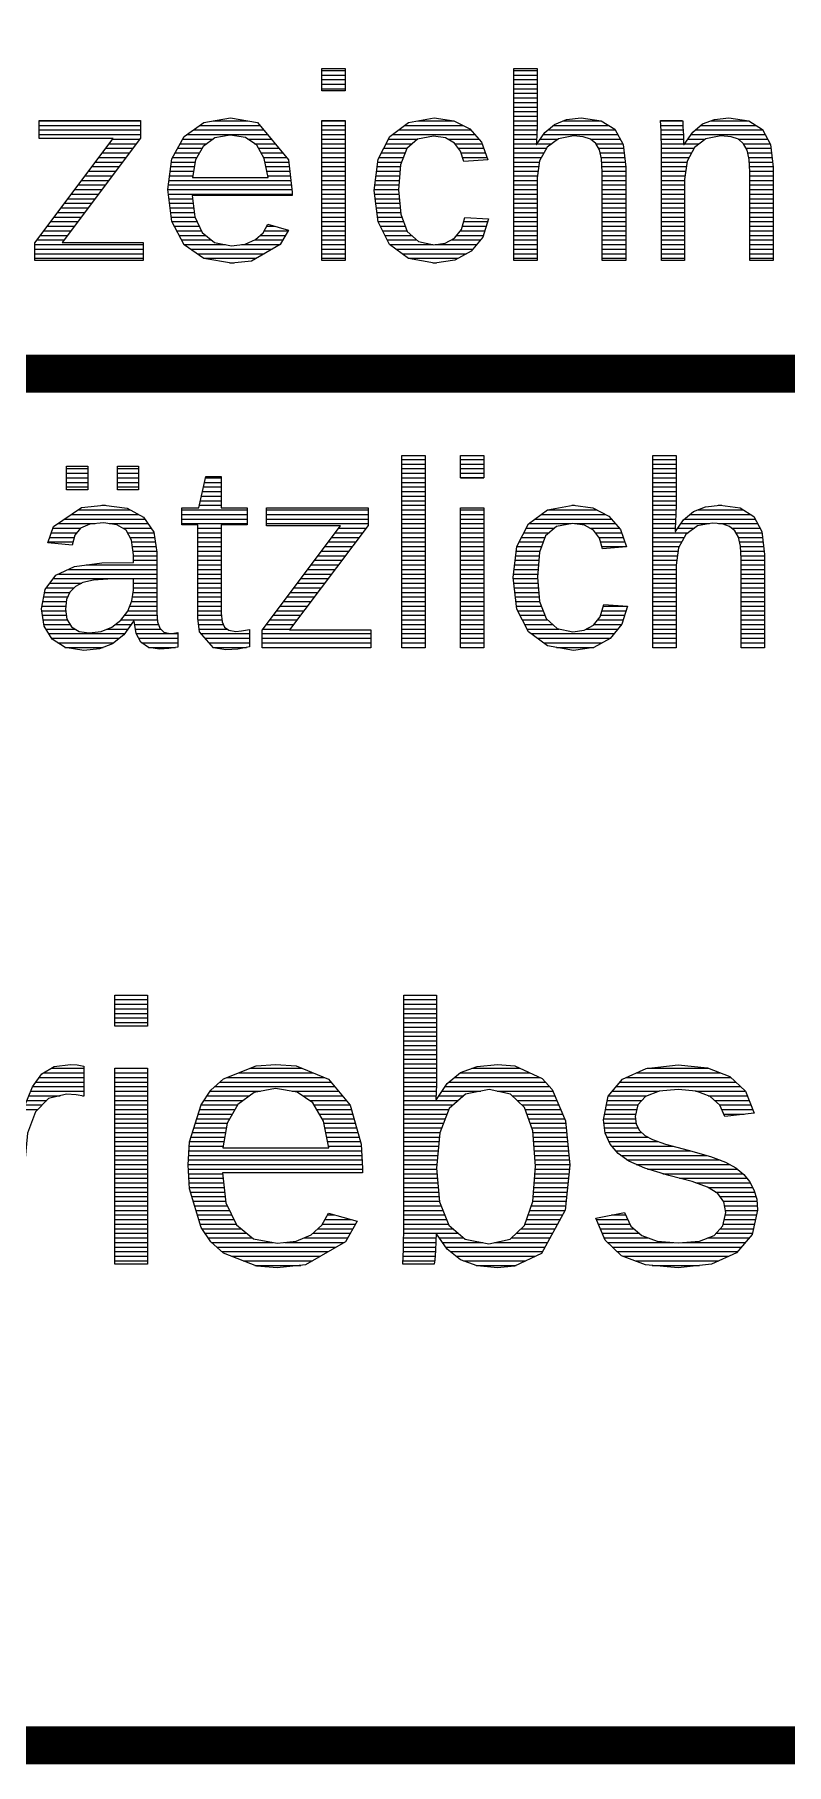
# Model space of a CAD drawing. Header units: millimetres. Extents: x 20 to 410, y 10 to 287.
# Drawn here: x 314.37 to 324.22, y 9.75 to 32.4 of the extents above; entities that cross this region are included whole.
import ezdxf

# ---------------------------------------------------------------- set-up
doc = ezdxf.new("R2010")
doc.units = ezdxf.units.MM
doc.layers.add('KANTEN', color=7, linetype='Continuous', lineweight=50)
doc.layers.add('TEXT', color=7, linetype='Continuous', lineweight=13)

msp = doc.modelspace()

# ---------------------------------------------------------------- linework, layer by layer
at = {"layer": 'KANTEN', "lineweight": 50, "const_width": 0.5}
msp.add_lwpolyline([(20, 10), (410, 10), (410, 287), (20, 287)], close=True, dxfattribs=at)
msp.add_lwpolyline([(299, 27.96), (410, 27.96)], dxfattribs=at)
at = {"layer": 'TEXT', "lineweight": 13}
for p, q in [((318.135, 31.93), (318.44, 31.93)), ((318.135, 31.87), (318.44, 31.87)), ((318.135, 31.81), (318.44, 31.81)), ((318.135, 31.75), (318.44, 31.75)), ((320.651, 31.93), (320.956, 31.93)), ((320.651, 31.87), (320.956, 31.87)), ((320.651, 31.81), (320.956, 31.81)), ((320.651, 31.75), (320.956, 31.75)), ((318.135, 31.69), (318.44, 31.69)), ((320.651, 31.69), (320.956, 31.69)), ((320.651, 31.63), (320.956, 31.63)), ((320.651, 31.57), (320.956, 31.57)), ((320.651, 31.51), (320.956, 31.51)), ((314.434, 31.27), (315.763, 31.27)), ((316.715, 31.27), (317.166, 31.27)), ((318.135, 31.27), (318.44, 31.27)), ((319.393, 31.27), (319.87, 31.27)), ((320.651, 31.45), (320.956, 31.45)), ((320.651, 31.39), (320.956, 31.39)), ((320.651, 31.33), (320.956, 31.33)), ((320.651, 31.27), (320.955, 31.27)), ((321.296, 31.27), (321.796, 31.27)), ((322.572, 31.27), (322.86, 31.27)), ((323.227, 31.27), (323.728, 31.27)), ((314.434, 31.21), (315.763, 31.21)), ((314.434, 31.15), (315.763, 31.15)), ((314.434, 31.09), (315.763, 31.09)), ((315.395, 31.03), (315.754, 31.03)), ((316.312, 31.03), (316.714, 31.03)), ((316.365, 31.09), (317.424, 31.09)), ((316.45, 31.15), (317.375, 31.15)), ((316.536, 31.21), (317.325, 31.21)), ((317.167, 31.03), (317.474, 31.03)), ((318.135, 31.21), (318.44, 31.21)), ((318.135, 31.15), (318.44, 31.15)), ((318.135, 31.09), (318.44, 31.09)), ((318.135, 31.03), (318.44, 31.03)), ((319.007, 31.03), (319.393, 31.03)), ((319.058, 31.09), (320.139, 31.09)), ((319.14, 31.15), (320.087, 31.15)), ((319.221, 31.21), (319.985, 31.21)), ((319.787, 31.03), (320.191, 31.03)), ((320.651, 31.21), (320.954, 31.21)), ((320.651, 31.15), (320.952, 31.15)), ((320.651, 31.09), (320.95, 31.09)), ((320.651, 31.03), (320.947, 31.03)), ((320.995, 31.03), (321.229, 31.03)), ((321.037, 31.09), (322.012, 31.09)), ((321.095, 31.15), (321.98, 31.15)), ((321.166, 31.21), (321.894, 31.21)), ((321.653, 31.03), (322.044, 31.03)), ((322.575, 31.21), (322.864, 31.21)), ((322.579, 31.15), (322.867, 31.15)), ((322.58, 31.09), (322.869, 31.09)), ((322.58, 31.03), (322.871, 31.03)), ((322.927, 31.03), (323.157, 31.03)), ((322.968, 31.09), (323.943, 31.09)), ((323.024, 31.15), (323.911, 31.15)), ((323.097, 31.21), (323.825, 31.21)), ((323.587, 31.03), (323.975, 31.03)), ((315.26, 30.85), (315.618, 30.85)), ((315.305, 30.91), (315.663, 30.91)), ((315.35, 30.97), (315.709, 30.97)), ((316.215, 30.85), (316.535, 30.85)), ((316.247, 30.91), (316.569, 30.91)), ((316.28, 30.97), (316.631, 30.97)), ((317.256, 30.97), (317.524, 30.97)), ((317.308, 30.91), (317.574, 30.91)), ((317.343, 30.85), (317.624, 30.85)), ((318.135, 30.97), (318.44, 30.97)), ((318.135, 30.91), (318.44, 30.91)), ((318.135, 30.85), (318.44, 30.85)), ((318.915, 30.85), (319.226, 30.85)), ((318.945, 30.91), (319.25, 30.91)), ((318.976, 30.97), (319.321, 30.97)), ((319.881, 30.97), (320.233, 30.97)), ((319.926, 30.91), (320.255, 30.91)), ((319.96, 30.85), (320.277, 30.85)), ((320.651, 30.97), (320.943, 30.97)), ((320.651, 30.91), (321.078, 30.91)), ((320.651, 30.85), (321.044, 30.85)), ((320.954, 30.97), (321.148, 30.97)), ((321.727, 30.97), (322.076, 30.97)), ((321.762, 30.91), (322.086, 30.91)), ((321.782, 30.85), (322.094, 30.85)), ((322.581, 30.97), (322.873, 30.97)), ((322.581, 30.91), (323.007, 30.91)), ((322.582, 30.85), (322.975, 30.85)), ((322.885, 30.97), (323.077, 30.97)), ((323.658, 30.97), (324.006, 30.97)), ((323.69, 30.91), (324.017, 30.91)), ((323.711, 30.85), (324.025, 30.85)), ((315.08, 30.61), (315.438, 30.61)), ((315.125, 30.67), (315.483, 30.67)), ((315.17, 30.73), (315.528, 30.73)), ((315.215, 30.79), (315.573, 30.79)), ((316.151, 30.61), (316.457, 30.61)), ((316.159, 30.67), (316.468, 30.67)), ((316.167, 30.73), (316.478, 30.73)), ((316.182, 30.79), (316.501, 30.79)), ((317.377, 30.79), (317.673, 30.79)), ((317.393, 30.73), (317.701, 30.73)), ((317.405, 30.67), (317.708, 30.67)), ((317.417, 30.61), (317.716, 30.61)), ((318.135, 30.79), (318.44, 30.79)), ((318.135, 30.73), (318.44, 30.73)), ((318.135, 30.67), (318.44, 30.67)), ((318.135, 30.61), (318.44, 30.61)), ((318.853, 30.61), (319.16, 30.61)), ((318.86, 30.67), (319.165, 30.67)), ((318.868, 30.73), (319.181, 30.73)), ((318.884, 30.79), (319.204, 30.79)), ((319.978, 30.79), (320.298, 30.79)), ((320.651, 30.79), (321.011, 30.79)), ((320.651, 30.73), (320.986, 30.73)), ((320.651, 30.67), (320.977, 30.67)), ((320.651, 30.61), (320.968, 30.61)), ((321.796, 30.79), (322.101, 30.79)), ((321.802, 30.73), (322.108, 30.73)), ((321.805, 30.67), (322.115, 30.67)), ((321.808, 30.61), (322.116, 30.61)), ((322.582, 30.79), (322.944, 30.79)), ((322.582, 30.73), (322.917, 30.73)), ((322.582, 30.67), (322.909, 30.67)), ((322.582, 30.61), (322.901, 30.61)), ((323.725, 30.79), (324.032, 30.79)), ((323.732, 30.73), (324.039, 30.73)), ((323.736, 30.67), (324.046, 30.67)), ((323.739, 30.61), (324.047, 30.61)), ((314.899, 30.37), (315.257, 30.37)), ((314.944, 30.43), (315.303, 30.43)), ((314.989, 30.49), (315.348, 30.49)), ((315.035, 30.55), (315.393, 30.55)), ((316.119, 30.37), (317.744, 30.37)), ((316.127, 30.43), (317.737, 30.43)), ((316.135, 30.49), (317.73, 30.49)), ((316.143, 30.55), (316.447, 30.55)), ((317.429, 30.55), (317.723, 30.55)), ((318.135, 30.55), (318.44, 30.55)), ((318.135, 30.49), (318.44, 30.49)), ((318.135, 30.43), (318.44, 30.43)), ((318.135, 30.37), (318.44, 30.37)), ((318.823, 30.37), (319.14, 30.37)), ((318.83, 30.43), (319.145, 30.43)), ((318.838, 30.49), (319.15, 30.49)), ((318.845, 30.55), (319.155, 30.55)), ((320.651, 30.55), (320.96, 30.55)), ((320.651, 30.49), (320.956, 30.49)), ((320.651, 30.43), (320.956, 30.43)), ((320.651, 30.37), (320.956, 30.37)), ((321.809, 30.55), (322.116, 30.55)), ((321.809, 30.49), (322.116, 30.49)), ((321.809, 30.43), (322.116, 30.43)), ((321.809, 30.37), (322.116, 30.37)), ((322.582, 30.55), (322.893, 30.55)), ((322.582, 30.49), (322.887, 30.49)), ((322.582, 30.43), (322.887, 30.43)), ((322.582, 30.37), (322.887, 30.37)), ((323.74, 30.55), (324.047, 30.55)), ((323.74, 30.49), (324.047, 30.49)), ((323.74, 30.43), (324.047, 30.43)), ((323.74, 30.37), (324.047, 30.37)), ((314.719, 30.13), (315.077, 30.13)), ((314.764, 30.19), (315.122, 30.19)), ((314.809, 30.25), (315.167, 30.25)), ((314.854, 30.31), (315.212, 30.31)), ((316.127, 30.31), (317.748, 30.31)), ((316.134, 30.25), (316.445, 30.25)), ((316.142, 30.19), (316.452, 30.19)), ((316.149, 30.13), (316.459, 30.13)), ((318.135, 30.31), (318.44, 30.31)), ((318.135, 30.25), (318.44, 30.25)), ((318.135, 30.19), (318.44, 30.19)), ((318.135, 30.13), (318.44, 30.13)), ((318.828, 30.31), (319.145, 30.31)), ((318.835, 30.25), (319.15, 30.25)), ((318.842, 30.19), (319.156, 30.19)), ((318.85, 30.13), (319.161, 30.13)), ((320.651, 30.31), (320.956, 30.31)), ((320.651, 30.25), (320.956, 30.25)), ((320.651, 30.19), (320.956, 30.19)), ((320.651, 30.13), (320.956, 30.13)), ((321.809, 30.31), (322.116, 30.31)), ((321.809, 30.25), (322.116, 30.25)), ((321.809, 30.19), (322.116, 30.19)), ((321.809, 30.13), (322.116, 30.13)), ((322.582, 30.31), (322.887, 30.31)), ((322.582, 30.25), (322.887, 30.25)), ((322.582, 30.19), (322.887, 30.19)), ((322.582, 30.13), (322.887, 30.13)), ((323.74, 30.31), (324.047, 30.31)), ((323.74, 30.25), (324.047, 30.25)), ((323.74, 30.19), (324.047, 30.19)), ((323.74, 30.13), (324.047, 30.13)), ((314.584, 29.95), (314.942, 29.95)), ((314.629, 30.01), (314.987, 30.01)), ((314.674, 30.07), (315.032, 30.07)), ((316.157, 30.07), (316.466, 30.07)), ((316.165, 30.01), (316.474, 30.01)), ((316.172, 29.95), (316.502, 29.95)), ((318.135, 30.07), (318.44, 30.07)), ((318.135, 30.01), (318.44, 30.01)), ((318.135, 29.95), (318.44, 29.95)), ((318.857, 30.07), (319.167, 30.07)), ((318.864, 30.01), (319.183, 30.01)), ((318.872, 29.95), (319.206, 29.95)), ((319.994, 29.95), (320.307, 29.95)), ((320.651, 30.07), (320.956, 30.07)), ((320.651, 30.01), (320.956, 30.01)), ((320.651, 29.95), (320.956, 29.95)), ((321.809, 30.07), (322.116, 30.07)), ((321.809, 30.01), (322.116, 30.01)), ((321.809, 29.95), (322.116, 29.95)), ((322.582, 30.07), (322.887, 30.07)), ((322.582, 30.01), (322.887, 30.01)), ((322.582, 29.95), (322.887, 29.95)), ((323.74, 30.07), (324.047, 30.07)), ((323.74, 30.01), (324.047, 30.01)), ((323.74, 29.95), (324.047, 29.95)), ((314.404, 29.71), (314.761, 29.71)), ((314.449, 29.77), (314.806, 29.77)), ((314.494, 29.83), (314.851, 29.83)), ((314.539, 29.89), (314.897, 29.89)), ((316.204, 29.89), (316.531, 29.89)), ((316.236, 29.83), (316.559, 29.83)), ((316.268, 29.77), (316.616, 29.77)), ((316.299, 29.71), (316.691, 29.71)), ((317.258, 29.71), (317.624, 29.71)), ((317.33, 29.77), (317.659, 29.77)), ((317.383, 29.83), (317.693, 29.83)), ((317.417, 29.89), (317.526, 29.89)), ((318.135, 29.89), (318.44, 29.89)), ((318.135, 29.83), (318.44, 29.83)), ((318.135, 29.77), (318.44, 29.77)), ((318.135, 29.71), (318.44, 29.71)), ((318.902, 29.89), (319.229, 29.89)), ((318.932, 29.83), (319.252, 29.83)), ((318.963, 29.77), (319.314, 29.77)), ((318.993, 29.71), (319.379, 29.71)), ((319.828, 29.71), (320.213, 29.71)), ((319.903, 29.77), (320.251, 29.77)), ((319.95, 29.83), (320.27, 29.83)), ((319.976, 29.89), (320.288, 29.89)), ((320.651, 29.89), (320.956, 29.89)), ((320.651, 29.83), (320.956, 29.83)), ((320.651, 29.77), (320.956, 29.77)), ((320.651, 29.71), (320.956, 29.71)), ((321.809, 29.89), (322.116, 29.89)), ((321.809, 29.83), (322.116, 29.83)), ((321.809, 29.77), (322.116, 29.77)), ((321.809, 29.71), (322.116, 29.71)), ((322.582, 29.89), (322.887, 29.89)), ((322.582, 29.83), (322.887, 29.83)), ((322.582, 29.77), (322.887, 29.77)), ((322.582, 29.71), (322.887, 29.71)), ((323.74, 29.89), (324.047, 29.89)), ((323.74, 29.83), (324.047, 29.83)), ((323.74, 29.77), (324.047, 29.77)), ((323.74, 29.71), (324.047, 29.71)), ((314.376, 29.65), (315.798, 29.65)), ((314.376, 29.59), (315.798, 29.59)), ((314.376, 29.53), (315.798, 29.53)), ((314.376, 29.47), (315.798, 29.47)), ((316.331, 29.65), (316.875, 29.65)), ((316.416, 29.59), (317.486, 29.59)), ((316.502, 29.53), (317.383, 29.53)), ((316.589, 29.47), (317.28, 29.47)), ((317.084, 29.65), (317.589, 29.65)), ((318.135, 29.65), (318.44, 29.65)), ((318.135, 29.59), (318.44, 29.59)), ((318.135, 29.53), (318.44, 29.53)), ((318.135, 29.47), (318.44, 29.47)), ((319.023, 29.65), (319.59, 29.65)), ((319.105, 29.59), (320.114, 29.59)), ((319.186, 29.53), (320.031, 29.53)), ((319.268, 29.47), (319.922, 29.47)), ((319.622, 29.65), (320.164, 29.65)), ((320.651, 29.65), (320.956, 29.65)), ((320.651, 29.59), (320.956, 29.59)), ((320.651, 29.53), (320.956, 29.53)), ((320.651, 29.47), (320.956, 29.47)), ((321.809, 29.65), (322.116, 29.65)), ((321.809, 29.59), (322.116, 29.59)), ((321.809, 29.53), (322.116, 29.53)), ((321.809, 29.47), (322.116, 29.47)), ((322.582, 29.65), (322.887, 29.65)), ((322.582, 29.59), (322.887, 29.59)), ((322.582, 29.53), (322.887, 29.53)), ((322.582, 29.47), (322.887, 29.47)), ((323.74, 29.65), (324.047, 29.65)), ((323.74, 29.59), (324.047, 29.59)), ((323.74, 29.53), (324.047, 29.53)), ((323.74, 29.47), (324.047, 29.47)), ((316.929, 29.41), (316.987, 29.41)), ((319.591, 29.41), (319.636, 29.41)), ((319.183, 26.836), (319.489, 26.836)), ((319.183, 26.776), (319.489, 26.776)), ((319.953, 26.836), (320.258, 26.836)), ((319.953, 26.776), (320.258, 26.776)), ((322.469, 26.836), (322.774, 26.836)), ((322.469, 26.776), (322.774, 26.776)), ((314.792, 26.716), (315.072, 26.716)), ((314.792, 26.656), (315.072, 26.656)), ((314.792, 26.596), (315.072, 26.596)), ((314.792, 26.536), (315.072, 26.536)), ((315.46, 26.716), (315.736, 26.716)), ((315.46, 26.656), (315.736, 26.656)), ((315.46, 26.596), (315.736, 26.596)), ((315.46, 26.536), (315.736, 26.536)), ((316.597, 26.536), (316.818, 26.536)), ((316.611, 26.596), (316.818, 26.596)), ((319.183, 26.716), (319.489, 26.716)), ((319.183, 26.656), (319.489, 26.656)), ((319.183, 26.596), (319.489, 26.596)), ((319.183, 26.536), (319.489, 26.536)), ((319.953, 26.716), (320.258, 26.716)), ((319.953, 26.656), (320.258, 26.656)), ((319.953, 26.596), (320.258, 26.596)), ((322.469, 26.716), (322.774, 26.716)), ((322.469, 26.656), (322.774, 26.656)), ((322.469, 26.596), (322.774, 26.596)), ((322.469, 26.536), (322.774, 26.536)), ((314.792, 26.476), (315.072, 26.476)), ((315.46, 26.476), (315.736, 26.476)), ((316.545, 26.296), (316.818, 26.296)), ((316.558, 26.356), (316.818, 26.356)), ((316.571, 26.416), (316.818, 26.416)), ((316.584, 26.476), (316.818, 26.476)), ((319.183, 26.476), (319.489, 26.476)), ((319.183, 26.416), (319.489, 26.416)), ((319.183, 26.356), (319.489, 26.356)), ((319.183, 26.296), (319.489, 26.296)), ((322.469, 26.476), (322.774, 26.476)), ((322.469, 26.416), (322.774, 26.416)), ((322.469, 26.356), (322.774, 26.356)), ((322.469, 26.296), (322.774, 26.296)), ((314.764, 26.056), (315.819, 26.056)), ((314.853, 26.116), (315.737, 26.116)), ((314.942, 26.176), (315.627, 26.176)), ((315.256, 26.236), (315.304, 26.236)), ((316.301, 26.176), (317.157, 26.176)), ((316.301, 26.116), (317.157, 26.116)), ((316.301, 26.056), (317.157, 26.056)), ((316.532, 26.236), (316.818, 26.236)), ((317.412, 26.176), (318.741, 26.176)), ((317.412, 26.116), (318.741, 26.116)), ((317.412, 26.056), (318.741, 26.056)), ((319.183, 26.236), (319.489, 26.236)), ((319.183, 26.176), (319.489, 26.176)), ((319.183, 26.116), (319.489, 26.116)), ((319.183, 26.056), (319.489, 26.056)), ((319.953, 26.176), (320.258, 26.176)), ((319.953, 26.116), (320.258, 26.116)), ((319.953, 26.056), (320.258, 26.056)), ((320.926, 26.056), (321.926, 26.056)), ((321.007, 26.116), (321.849, 26.116)), ((321.088, 26.176), (321.735, 26.176)), ((321.411, 26.236), (321.446, 26.236)), ((322.469, 26.236), (322.774, 26.236)), ((322.469, 26.176), (322.773, 26.176)), ((322.469, 26.116), (322.772, 26.116)), ((322.469, 26.056), (322.77, 26.056)), ((322.885, 26.056), (323.811, 26.056)), ((322.956, 26.116), (323.751, 26.116)), ((323.055, 26.176), (323.653, 26.176)), ((323.326, 26.236), (323.372, 26.236)), ((314.593, 25.876), (314.927, 25.876)), ((314.613, 25.936), (314.977, 25.936)), ((314.675, 25.996), (315.168, 25.996)), ((315.353, 25.996), (315.859, 25.996)), ((315.53, 25.936), (315.9, 25.936)), ((315.593, 25.876), (315.935, 25.876)), ((316.301, 25.996), (317.157, 25.996)), ((316.513, 25.936), (316.818, 25.936)), ((316.513, 25.876), (316.818, 25.876)), ((317.412, 25.996), (318.741, 25.996)), ((318.31, 25.876), (318.668, 25.876)), ((318.355, 25.936), (318.714, 25.936)), ((319.183, 25.996), (319.489, 25.996)), ((319.183, 25.936), (319.489, 25.936)), ((319.183, 25.876), (319.489, 25.876)), ((319.953, 25.996), (320.258, 25.996)), ((319.953, 25.936), (320.258, 25.936)), ((319.953, 25.876), (320.258, 25.876)), ((320.782, 25.876), (321.111, 25.876)), ((320.813, 25.936), (321.181, 25.936)), ((320.844, 25.996), (321.399, 25.996)), ((321.443, 25.996), (321.978, 25.996)), ((321.646, 25.936), (322.03, 25.936)), ((321.717, 25.876), (322.06, 25.876)), ((322.469, 25.996), (322.767, 25.996)), ((322.469, 25.936), (322.764, 25.936)), ((322.469, 25.876), (322.934, 25.876)), ((322.797, 25.936), (323.015, 25.936)), ((322.839, 25.996), (323.213, 25.996)), ((323.329, 25.996), (323.843, 25.996)), ((323.503, 25.936), (323.875, 25.936)), ((323.559, 25.876), (323.901, 25.876)), ((314.551, 25.756), (314.877, 25.756)), ((314.572, 25.816), (314.894, 25.816)), ((315.626, 25.816), (315.945, 25.816)), ((315.649, 25.756), (315.955, 25.756)), ((315.656, 25.696), (315.965, 25.696)), ((315.663, 25.636), (315.975, 25.636)), ((316.513, 25.816), (316.818, 25.816)), ((316.513, 25.756), (316.818, 25.756)), ((316.513, 25.696), (316.818, 25.696)), ((316.513, 25.636), (316.818, 25.636)), ((318.13, 25.636), (318.488, 25.636)), ((318.175, 25.696), (318.533, 25.696)), ((318.22, 25.756), (318.578, 25.756)), ((318.265, 25.816), (318.623, 25.816)), ((319.183, 25.816), (319.489, 25.816)), ((319.183, 25.756), (319.489, 25.756)), ((319.183, 25.696), (319.489, 25.696)), ((319.183, 25.636), (319.489, 25.636)), ((319.953, 25.816), (320.258, 25.816)), ((319.953, 25.756), (320.258, 25.756)), ((319.953, 25.696), (320.258, 25.696)), ((319.953, 25.636), (320.258, 25.636)), ((320.683, 25.636), (320.991, 25.636)), ((320.691, 25.696), (321.013, 25.696)), ((320.721, 25.756), (321.036, 25.756)), ((320.752, 25.816), (321.058, 25.816)), ((321.762, 25.816), (322.082, 25.816)), ((321.786, 25.756), (322.103, 25.756)), ((321.804, 25.696), (322.125, 25.696)), ((322.469, 25.816), (322.883, 25.816)), ((322.469, 25.756), (322.85, 25.756)), ((322.469, 25.696), (322.816, 25.696)), ((322.469, 25.636), (322.8, 25.636)), ((323.592, 25.816), (323.908, 25.816)), ((323.606, 25.756), (323.915, 25.756)), ((323.618, 25.696), (323.922, 25.696)), ((323.622, 25.636), (323.929, 25.636)), ((314.812, 25.396), (315.977, 25.396)), ((315.049, 25.456), (315.977, 25.456)), ((315.669, 25.576), (315.977, 25.576)), ((315.669, 25.516), (315.977, 25.516)), ((316.513, 25.576), (316.818, 25.576)), ((316.513, 25.516), (316.818, 25.516)), ((316.513, 25.456), (316.818, 25.456)), ((316.513, 25.396), (316.818, 25.396)), ((317.949, 25.396), (318.308, 25.396)), ((317.994, 25.456), (318.353, 25.456)), ((318.039, 25.516), (318.398, 25.516)), ((318.084, 25.576), (318.443, 25.576)), ((319.183, 25.576), (319.489, 25.576)), ((319.183, 25.516), (319.489, 25.516)), ((319.183, 25.456), (319.489, 25.456)), ((319.183, 25.396), (319.489, 25.396)), ((319.953, 25.576), (320.258, 25.576)), ((319.953, 25.516), (320.258, 25.516)), ((319.953, 25.456), (320.258, 25.456)), ((319.953, 25.396), (320.258, 25.396)), ((320.653, 25.396), (320.967, 25.396)), ((320.661, 25.456), (320.972, 25.456)), ((320.668, 25.516), (320.977, 25.516)), ((320.676, 25.576), (320.982, 25.576)), ((322.469, 25.576), (322.792, 25.576)), ((322.469, 25.516), (322.783, 25.516)), ((322.469, 25.456), (322.775, 25.456)), ((322.469, 25.396), (322.774, 25.396)), ((323.625, 25.576), (323.934, 25.576)), ((323.627, 25.516), (323.934, 25.516)), ((323.627, 25.456), (323.934, 25.456)), ((323.627, 25.396), (323.934, 25.396)), ((314.529, 25.156), (314.894, 25.156)), ((314.574, 25.216), (314.992, 25.216)), ((314.619, 25.276), (315.977, 25.276)), ((314.686, 25.336), (315.977, 25.336)), ((315.669, 25.216), (315.977, 25.216)), ((315.669, 25.156), (315.977, 25.156)), ((316.513, 25.336), (316.818, 25.336)), ((316.513, 25.276), (316.818, 25.276)), ((316.513, 25.216), (316.818, 25.216)), ((316.513, 25.156), (316.818, 25.156)), ((317.769, 25.156), (318.127, 25.156)), ((317.814, 25.216), (318.172, 25.216)), ((317.859, 25.276), (318.217, 25.276)), ((317.904, 25.336), (318.262, 25.336)), ((319.183, 25.336), (319.489, 25.336)), ((319.183, 25.276), (319.489, 25.276)), ((319.183, 25.216), (319.489, 25.216)), ((319.183, 25.156), (319.489, 25.156)), ((319.953, 25.336), (320.258, 25.336)), ((319.953, 25.276), (320.258, 25.276)), ((319.953, 25.216), (320.258, 25.216)), ((319.953, 25.156), (320.258, 25.156)), ((320.641, 25.276), (320.96, 25.276)), ((320.646, 25.336), (320.962, 25.336)), ((320.649, 25.216), (320.966, 25.216)), ((320.656, 25.156), (320.971, 25.156)), ((322.469, 25.336), (322.774, 25.336)), ((322.469, 25.276), (322.774, 25.276)), ((322.469, 25.216), (322.774, 25.216)), ((322.469, 25.156), (322.774, 25.156)), ((323.627, 25.336), (323.934, 25.336)), ((323.627, 25.276), (323.934, 25.276)), ((323.627, 25.216), (323.934, 25.216)), ((323.627, 25.156), (323.934, 25.156)), ((314.471, 24.916), (314.783, 24.916)), ((314.483, 24.976), (314.791, 24.976)), ((314.494, 25.036), (314.809, 25.036)), ((314.505, 25.096), (314.836, 25.096)), ((315.621, 24.916), (315.977, 24.916)), ((315.646, 24.976), (315.977, 24.976)), ((315.657, 25.036), (315.977, 25.036)), ((315.665, 25.096), (315.977, 25.096)), ((316.513, 25.096), (316.818, 25.096)), ((316.513, 25.036), (316.818, 25.036)), ((316.513, 24.976), (316.818, 24.976)), ((316.513, 24.916), (316.818, 24.916)), ((317.589, 24.916), (317.947, 24.916)), ((317.634, 24.976), (317.992, 24.976)), ((317.679, 25.036), (318.037, 25.036)), ((317.724, 25.096), (318.082, 25.096)), ((319.183, 25.096), (319.489, 25.096)), ((319.183, 25.036), (319.489, 25.036)), ((319.183, 24.976), (319.489, 24.976)), ((319.183, 24.916), (319.489, 24.916)), ((319.953, 25.096), (320.258, 25.096)), ((319.953, 25.036), (320.258, 25.036)), ((319.953, 24.976), (320.258, 24.976)), ((319.953, 24.916), (320.258, 24.916)), ((320.664, 25.096), (320.976, 25.096)), ((320.671, 25.036), (320.982, 25.036)), ((320.678, 24.976), (320.988, 24.976)), ((320.686, 24.916), (321.011, 24.916)), ((321.822, 24.916), (322.137, 24.916)), ((322.469, 25.096), (322.774, 25.096)), ((322.469, 25.036), (322.774, 25.036)), ((322.469, 24.976), (322.774, 24.976)), ((322.469, 24.916), (322.774, 24.916)), ((323.627, 25.096), (323.934, 25.096)), ((323.627, 25.036), (323.934, 25.036)), ((323.627, 24.976), (323.934, 24.976)), ((323.627, 24.916), (323.934, 24.916)), ((314.469, 24.856), (314.782, 24.856)), ((314.478, 24.796), (314.791, 24.796)), ((314.488, 24.736), (314.804, 24.736)), ((315.507, 24.736), (315.984, 24.736)), ((315.552, 24.796), (315.98, 24.796)), ((315.596, 24.856), (315.977, 24.856)), ((316.513, 24.856), (316.818, 24.856)), ((316.513, 24.796), (316.821, 24.796)), ((316.516, 24.736), (316.827, 24.736)), ((317.454, 24.736), (317.811, 24.736)), ((317.499, 24.796), (317.856, 24.796)), ((317.544, 24.856), (317.902, 24.856)), ((319.183, 24.856), (319.489, 24.856)), ((319.183, 24.796), (319.489, 24.796)), ((319.183, 24.736), (319.489, 24.736)), ((319.953, 24.856), (320.258, 24.856)), ((319.953, 24.796), (320.258, 24.796)), ((319.953, 24.736), (320.258, 24.736)), ((320.702, 24.856), (321.034, 24.856)), ((320.732, 24.796), (321.057, 24.796)), ((320.763, 24.736), (321.092, 24.736)), ((321.75, 24.736), (322.081, 24.736)), ((321.788, 24.796), (322.099, 24.796)), ((321.805, 24.856), (322.118, 24.856)), ((322.469, 24.856), (322.774, 24.856)), ((322.469, 24.796), (322.774, 24.796)), ((322.469, 24.736), (322.774, 24.736)), ((323.627, 24.856), (323.934, 24.856)), ((323.627, 24.796), (323.934, 24.796)), ((323.627, 24.736), (323.934, 24.736)), ((314.497, 24.676), (314.841, 24.676)), ((314.524, 24.616), (314.908, 24.616)), ((314.56, 24.556), (315.553, 24.556)), ((314.596, 24.496), (315.486, 24.496)), ((315.325, 24.616), (315.595, 24.616)), ((315.432, 24.676), (315.637, 24.676)), ((315.686, 24.676), (315.998, 24.676)), ((315.696, 24.616), (316.024, 24.616)), ((315.706, 24.556), (316.249, 24.556)), ((315.738, 24.496), (316.249, 24.496)), ((316.524, 24.676), (316.845, 24.676)), ((316.531, 24.616), (316.895, 24.616)), ((316.555, 24.556), (317.188, 24.556)), ((316.608, 24.496), (317.188, 24.496)), ((317.354, 24.556), (318.776, 24.556)), ((317.354, 24.496), (318.776, 24.496)), ((317.364, 24.616), (317.721, 24.616)), ((317.409, 24.676), (317.766, 24.676)), ((319.183, 24.676), (319.489, 24.676)), ((319.183, 24.616), (319.489, 24.616)), ((319.183, 24.556), (319.489, 24.556)), ((319.183, 24.496), (319.489, 24.496)), ((319.953, 24.676), (320.258, 24.676)), ((319.953, 24.616), (320.258, 24.616)), ((319.953, 24.556), (320.258, 24.556)), ((319.953, 24.496), (320.258, 24.496)), ((320.793, 24.676), (321.158, 24.676)), ((320.824, 24.616), (321.242, 24.616)), ((320.874, 24.556), (321.962, 24.556)), ((320.956, 24.496), (321.913, 24.496)), ((321.603, 24.616), (322.012, 24.616)), ((321.702, 24.676), (322.061, 24.676)), ((322.469, 24.676), (322.774, 24.676)), ((322.469, 24.616), (322.774, 24.616)), ((322.469, 24.556), (322.774, 24.556)), ((322.469, 24.496), (322.774, 24.496)), ((323.627, 24.676), (323.934, 24.676)), ((323.627, 24.616), (323.934, 24.616)), ((323.627, 24.556), (323.934, 24.556)), ((323.627, 24.496), (323.934, 24.496)), ((314.677, 24.436), (315.412, 24.436)), ((314.772, 24.376), (315.272, 24.376)), ((315.776, 24.436), (316.249, 24.436)), ((315.866, 24.376), (316.222, 24.376)), ((316.66, 24.436), (317.188, 24.436)), ((316.713, 24.376), (317.148, 24.376)), ((317.354, 24.436), (318.776, 24.436)), ((317.354, 24.376), (318.776, 24.376)), ((319.183, 24.436), (319.489, 24.436)), ((319.183, 24.376), (319.489, 24.376)), ((319.953, 24.436), (320.258, 24.436)), ((319.953, 24.376), (320.258, 24.376)), ((321.037, 24.436), (321.806, 24.436)), ((321.207, 24.376), (321.697, 24.376)), ((322.469, 24.436), (322.774, 24.436)), ((322.469, 24.376), (322.774, 24.376)), ((323.627, 24.436), (323.934, 24.436)), ((323.627, 24.376), (323.934, 24.376)), ((315.425, 19.764), (315.853, 19.764)), ((319.211, 19.764), (319.638, 19.764)), ((315.425, 19.704), (315.853, 19.704)), ((315.425, 19.644), (315.853, 19.644)), ((315.425, 19.584), (315.853, 19.584)), ((315.425, 19.524), (315.853, 19.524)), ((319.211, 19.704), (319.638, 19.704)), ((319.211, 19.644), (319.638, 19.644)), ((319.211, 19.584), (319.638, 19.584)), ((319.211, 19.524), (319.638, 19.524)), ((315.425, 19.464), (315.853, 19.464)), ((319.211, 19.464), (319.638, 19.464)), ((319.211, 19.404), (319.638, 19.404)), ((319.211, 19.344), (319.638, 19.344)), ((319.211, 19.284), (319.638, 19.284)), ((319.211, 19.224), (319.638, 19.224)), ((319.211, 19.164), (319.638, 19.164)), ((319.211, 19.104), (319.638, 19.104)), ((319.211, 19.044), (319.638, 19.044)), ((314.487, 18.804), (315.02, 18.804)), ((314.593, 18.864), (315.02, 18.864)), ((315.425, 18.864), (315.853, 18.864)), ((315.425, 18.804), (315.853, 18.804)), ((317.046, 18.804), (318.027, 18.804)), ((317.197, 18.864), (317.878, 18.864)), ((319.211, 18.984), (319.638, 18.984)), ((319.211, 18.924), (319.638, 18.924)), ((319.211, 18.864), (319.638, 18.864)), ((319.211, 18.804), (319.638, 18.804)), ((319.946, 18.804), (320.866, 18.804)), ((320.102, 18.864), (320.735, 18.864)), ((322.251, 18.804), (323.362, 18.804)), ((322.394, 18.864), (323.205, 18.864)), ((314.348, 18.624), (315.02, 18.624)), ((314.391, 18.684), (315.02, 18.684)), ((314.434, 18.744), (315.02, 18.744)), ((315.425, 18.744), (315.853, 18.744)), ((315.425, 18.684), (315.853, 18.684)), ((315.425, 18.624), (315.853, 18.624)), ((316.737, 18.624), (318.309, 18.624)), ((316.803, 18.684), (318.259, 18.684)), ((316.896, 18.744), (318.176, 18.744)), ((319.211, 18.744), (319.637, 18.744)), ((319.211, 18.684), (319.636, 18.684)), ((319.211, 18.624), (319.635, 18.624)), ((319.748, 18.624), (321.121, 18.624)), ((319.796, 18.684), (321.067, 18.684)), ((319.871, 18.744), (320.996, 18.744)), ((321.99, 18.624), (323.622, 18.624)), ((322.04, 18.684), (323.558, 18.684)), ((322.117, 18.744), (323.495, 18.744)), ((314.252, 18.384), (314.474, 18.384)), ((314.276, 18.444), (314.534, 18.444)), ((314.299, 18.504), (314.708, 18.504)), ((314.323, 18.564), (315.02, 18.564)), ((315.002, 18.504), (315.02, 18.504)), ((315.425, 18.564), (315.853, 18.564)), ((315.425, 18.504), (315.853, 18.504)), ((315.425, 18.444), (315.853, 18.444)), ((315.425, 18.384), (315.853, 18.384)), ((316.553, 18.384), (317.031, 18.384)), ((316.593, 18.444), (317.107, 18.444)), ((316.634, 18.504), (317.189, 18.504)), ((316.676, 18.564), (317.334, 18.564)), ((317.749, 18.564), (318.358, 18.564)), ((317.886, 18.504), (318.408, 18.504)), ((317.975, 18.444), (318.458, 18.444)), ((318.037, 18.384), (318.508, 18.384)), ((319.211, 18.564), (319.633, 18.564)), ((319.211, 18.504), (319.63, 18.504)), ((319.211, 18.444), (319.924, 18.444)), ((319.211, 18.384), (319.855, 18.384)), ((319.67, 18.504), (319.994, 18.504)), ((319.709, 18.564), (320.218, 18.564)), ((320.433, 18.564), (321.164, 18.564)), ((320.63, 18.504), (321.189, 18.504)), ((320.694, 18.444), (321.214, 18.444)), ((320.759, 18.384), (321.239, 18.384)), ((321.863, 18.384), (322.273, 18.384)), ((321.876, 18.444), (322.326, 18.444)), ((321.891, 18.504), (322.393, 18.504)), ((321.941, 18.564), (322.554, 18.564)), ((323.03, 18.564), (323.684, 18.564)), ((323.196, 18.504), (323.708, 18.504)), ((323.278, 18.444), (323.731, 18.444)), ((323.346, 18.384), (323.755, 18.384)), ((313.818, 18.324), (314.414, 18.324)), ((315.425, 18.324), (315.853, 18.324)), ((315.425, 18.264), (315.853, 18.264)), ((315.425, 18.204), (315.853, 18.204)), ((315.425, 18.144), (315.853, 18.144)), ((316.48, 18.144), (316.896, 18.144)), ((316.498, 18.204), (316.929, 18.204)), ((316.516, 18.264), (316.963, 18.264)), ((316.534, 18.324), (316.997, 18.324)), ((318.071, 18.324), (318.525, 18.324)), ((318.105, 18.264), (318.541, 18.264)), ((318.139, 18.204), (318.558, 18.204)), ((318.163, 18.144), (318.574, 18.144)), ((319.211, 18.324), (319.797, 18.324)), ((319.211, 18.264), (319.774, 18.264)), ((319.211, 18.204), (319.751, 18.204)), ((319.211, 18.144), (319.728, 18.144)), ((320.802, 18.324), (321.264, 18.324)), ((320.822, 18.264), (321.289, 18.264)), ((320.843, 18.204), (321.314, 18.204)), ((320.864, 18.144), (321.329, 18.144)), ((321.827, 18.204), (322.243, 18.204)), ((321.83, 18.144), (322.252, 18.144)), ((321.839, 18.264), (322.246, 18.264)), ((321.851, 18.324), (322.259, 18.324)), ((323.372, 18.324), (323.779, 18.324)), ((323.398, 18.264), (323.667, 18.264)), ((315.425, 18.084), (315.853, 18.084)), ((315.425, 18.024), (315.853, 18.024)), ((315.425, 17.964), (315.853, 17.964)), ((315.425, 17.904), (315.853, 17.904)), ((316.406, 17.904), (316.854, 17.904)), ((316.425, 17.964), (316.865, 17.964)), ((316.443, 18.024), (316.875, 18.024)), ((316.461, 18.084), (316.886, 18.084)), ((318.174, 18.084), (318.591, 18.084)), ((318.186, 18.024), (318.608, 18.024)), ((318.198, 17.964), (318.624, 17.964)), ((318.21, 17.904), (318.641, 17.904)), ((319.211, 18.084), (319.704, 18.084)), ((319.211, 18.024), (319.681, 18.024)), ((319.211, 17.964), (319.675, 17.964)), ((319.211, 17.904), (319.669, 17.904)), ((320.885, 18.084), (321.335, 18.084)), ((320.9, 18.024), (321.341, 18.024)), ((320.905, 17.964), (321.347, 17.964)), ((320.909, 17.904), (321.353, 17.904)), ((321.838, 18.084), (322.279, 18.084)), ((321.845, 18.024), (322.326, 18.024)), ((321.869, 17.964), (322.406, 17.964)), ((321.896, 17.904), (322.544, 17.904)), ((315.425, 17.844), (315.853, 17.844)), ((315.425, 17.784), (315.853, 17.784)), ((315.425, 17.724), (315.853, 17.724)), ((316.394, 17.724), (318.658, 17.724)), ((316.398, 17.784), (318.655, 17.784)), ((316.402, 17.844), (316.844, 17.844)), ((318.222, 17.844), (318.651, 17.844)), ((319.211, 17.844), (319.664, 17.844)), ((319.211, 17.784), (319.659, 17.784)), ((319.211, 17.724), (319.653, 17.724)), ((320.914, 17.844), (321.359, 17.844)), ((320.919, 17.784), (321.364, 17.784)), ((320.923, 17.724), (321.37, 17.724)), ((321.934, 17.844), (322.743, 17.844)), ((321.986, 17.784), (322.969, 17.784)), ((322.05, 17.724), (323.182, 17.724)), ((315.425, 17.664), (315.853, 17.664)), ((315.425, 17.604), (315.853, 17.604)), ((315.425, 17.544), (315.853, 17.544)), ((315.425, 17.484), (315.853, 17.484)), ((316.387, 17.604), (318.665, 17.604)), ((316.39, 17.544), (318.668, 17.544)), ((316.391, 17.664), (318.661, 17.664)), ((316.394, 17.484), (316.837, 17.484)), ((319.211, 17.664), (319.648, 17.664)), ((319.211, 17.604), (319.643, 17.604)), ((319.211, 17.544), (319.639, 17.544)), ((319.211, 17.484), (319.645, 17.484)), ((320.926, 17.484), (321.372, 17.484)), ((320.928, 17.664), (321.376, 17.664)), ((320.931, 17.544), (321.378, 17.544)), ((320.932, 17.604), (321.382, 17.604)), ((322.132, 17.664), (323.35, 17.664)), ((322.252, 17.604), (323.48, 17.604)), ((322.4, 17.544), (323.577, 17.544)), ((322.602, 17.484), (323.65, 17.484)), ((315.425, 17.424), (315.853, 17.424)), ((315.425, 17.364), (315.853, 17.364)), ((315.425, 17.304), (315.853, 17.304)), ((315.425, 17.244), (315.853, 17.244)), ((316.397, 17.424), (316.844, 17.424)), ((316.401, 17.364), (316.851, 17.364)), ((316.404, 17.304), (316.858, 17.304)), ((316.418, 17.244), (316.865, 17.244)), ((319.211, 17.424), (319.65, 17.424)), ((319.211, 17.364), (319.656, 17.364)), ((319.211, 17.304), (319.661, 17.304)), ((319.211, 17.244), (319.667, 17.244)), ((320.908, 17.244), (321.348, 17.244)), ((320.912, 17.304), (321.354, 17.304)), ((320.917, 17.364), (321.36, 17.364)), ((320.922, 17.424), (321.366, 17.424)), ((322.819, 17.424), (323.702, 17.424)), ((323.032, 17.364), (323.745, 17.364)), ((323.196, 17.304), (323.777, 17.304)), ((323.29, 17.244), (323.802, 17.244)), ((315.425, 17.184), (315.853, 17.184)), ((315.425, 17.124), (315.853, 17.124)), ((315.425, 17.064), (315.853, 17.064)), ((315.425, 17.004), (315.853, 17.004)), ((316.436, 17.184), (316.872, 17.184)), ((316.453, 17.124), (316.879, 17.124)), ((316.471, 17.064), (316.9, 17.064)), ((316.489, 17.004), (316.928, 17.004)), ((319.211, 17.184), (319.672, 17.184)), ((319.211, 17.124), (319.678, 17.124)), ((319.211, 17.064), (319.699, 17.064)), ((319.211, 17.004), (319.723, 17.004)), ((320.858, 17.004), (321.322, 17.004)), ((320.879, 17.064), (321.33, 17.064)), ((320.899, 17.124), (321.336, 17.124)), ((320.903, 17.184), (321.342, 17.184)), ((323.35, 17.184), (323.819, 17.184)), ((323.393, 17.124), (323.832, 17.124)), ((323.41, 17.064), (323.837, 17.064)), ((323.421, 17.004), (323.84, 17.004)), ((315.425, 16.944), (315.853, 16.944)), ((315.425, 16.884), (315.853, 16.884)), ((315.425, 16.824), (315.853, 16.824)), ((315.425, 16.764), (315.853, 16.764)), ((316.507, 16.944), (316.956, 16.944)), ((316.524, 16.884), (316.984, 16.884)), ((316.542, 16.824), (317.013, 16.824)), ((316.567, 16.764), (317.079, 16.764)), ((318.085, 16.764), (318.543, 16.764)), ((318.145, 16.824), (318.577, 16.824)), ((318.178, 16.884), (318.517, 16.884)), ((318.211, 16.944), (318.306, 16.944)), ((319.21, 16.764), (319.853, 16.764)), ((319.211, 16.944), (319.746, 16.944)), ((319.211, 16.884), (319.77, 16.884)), ((319.211, 16.824), (319.794, 16.824)), ((320.745, 16.764), (321.19, 16.764)), ((320.796, 16.824), (321.223, 16.824)), ((320.817, 16.884), (321.256, 16.884)), ((320.838, 16.944), (321.289, 16.944)), ((321.73, 16.884), (322.143, 16.884)), ((321.756, 16.824), (322.171, 16.824)), ((321.781, 16.764), (322.222, 16.764)), ((321.929, 16.944), (322.115, 16.944)), ((323.353, 16.764), (323.789, 16.764)), ((323.393, 16.824), (323.802, 16.824)), ((323.406, 16.884), (323.815, 16.884)), ((323.419, 16.944), (323.828, 16.944)), ((315.425, 16.704), (315.853, 16.704)), ((315.425, 16.644), (315.853, 16.644)), ((315.425, 16.584), (315.853, 16.584)), ((316.608, 16.704), (317.154, 16.704)), ((316.649, 16.644), (317.229, 16.644)), ((316.693, 16.584), (317.496, 16.584)), ((317.65, 16.584), (318.428, 16.584)), ((317.902, 16.644), (318.475, 16.644)), ((318.018, 16.704), (318.509, 16.704)), ((319.208, 16.584), (319.63, 16.584)), ((319.209, 16.704), (319.923, 16.704)), ((319.209, 16.644), (319.632, 16.644)), ((319.676, 16.644), (319.994, 16.644)), ((319.717, 16.584), (320.244, 16.584)), ((320.396, 16.584), (321.092, 16.584)), ((320.619, 16.644), (321.125, 16.644)), ((320.682, 16.704), (321.157, 16.704)), ((321.807, 16.704), (322.291, 16.704)), ((321.832, 16.644), (322.41, 16.644)), ((321.876, 16.584), (322.736, 16.584)), ((322.863, 16.584), (323.683, 16.584)), ((323.187, 16.644), (323.735, 16.644)), ((323.299, 16.704), (323.776, 16.704)), ((315.425, 16.524), (315.853, 16.524)), ((315.425, 16.464), (315.853, 16.464)), ((315.425, 16.404), (315.853, 16.404)), ((315.425, 16.344), (315.853, 16.344)), ((316.76, 16.524), (318.325, 16.524)), ((316.827, 16.464), (318.222, 16.464)), ((316.951, 16.404), (318.119, 16.404)), ((317.105, 16.344), (318.015, 16.344)), ((319.199, 16.344), (319.614, 16.344)), ((319.202, 16.404), (319.619, 16.404)), ((319.206, 16.464), (319.623, 16.464)), ((319.208, 16.524), (319.627, 16.524)), ((319.758, 16.524), (321.059, 16.524)), ((319.819, 16.464), (321.026, 16.464)), ((319.895, 16.404), (320.935, 16.404)), ((319.992, 16.344), (320.808, 16.344)), ((321.939, 16.524), (323.632, 16.524)), ((322.003, 16.464), (323.58, 16.464)), ((322.077, 16.404), (323.466, 16.404)), ((322.237, 16.344), (323.333, 16.344)), ((317.258, 16.284), (317.859, 16.284)), ((320.157, 16.284), (320.682, 16.284)), ((322.461, 16.284), (323.08, 16.284))]:
    msp.add_line(p, q, dxfattribs=at)
for points in [[(318.44, 31.956), (318.44, 31.664), (318.135, 31.664), (318.135, 31.956), (318.44, 31.956)], [(321.056, 31.116), (321.184, 31.224), (321.34, 31.287), (321.534, 31.308), (321.793, 31.271), (321.974, 31.16), (322.08, 30.961), (322.116, 30.662), (322.116, 29.44), (321.809, 29.44), (321.809, 30.603), (321.8, 30.772), (321.773, 30.89), (321.726, 30.972), (321.656, 31.029), (321.559, 31.062), (321.43, 31.072), (321.237, 31.035), (321.085, 30.923), (320.988, 30.748), (320.956, 30.522), (320.956, 29.44), (320.651, 29.44), (320.651, 31.956), (320.956, 31.956), (320.956, 31.301), (320.954, 31.196), (320.95, 31.088), (320.945, 31.001), (320.942, 30.961), (320.948, 30.961), (321.056, 31.116)], [(314.434, 31.039), (314.434, 31.274), (315.763, 31.274), (315.763, 31.042), (314.736, 29.675), (315.798, 29.675), (315.798, 29.44), (314.376, 29.44), (314.376, 29.672), (315.402, 31.039), (314.434, 31.039)], [(316.731, 29.678), (316.951, 29.635), (317.13, 29.655), (317.269, 29.715), (317.37, 29.805), (317.431, 29.916), (317.699, 29.84), (317.591, 29.65), (317.217, 29.433), (316.951, 29.406), (316.593, 29.466), (316.332, 29.648), (316.172, 29.95), (316.119, 30.369), (316.172, 30.771), (316.332, 31.066), (316.59, 31.248), (316.939, 31.308), (317.293, 31.248), (317.698, 30.76), (317.748, 30.334), (317.748, 30.293), (316.44, 30.293), (316.472, 30.014), (316.57, 29.806), (316.731, 29.678)], [(318.44, 31.274), (318.44, 29.44), (318.135, 29.44), (318.135, 31.274), (318.44, 31.274)], [(319.169, 30.047), (319.255, 29.823), (319.4, 29.691), (319.603, 29.647), (319.753, 29.669), (319.875, 29.735), (319.964, 29.847), (320.01, 30.006), (320.318, 29.986), (320.244, 29.748), (320.093, 29.564), (319.878, 29.445), (319.611, 29.406), (319.272, 29.467), (319.024, 29.649), (318.872, 29.948), (318.821, 30.359), (318.872, 30.767), (319.025, 31.065), (319.272, 31.248), (319.608, 31.308), (319.866, 31.272), (320.075, 31.163), (320.226, 30.989), (320.309, 30.761), (319.994, 30.737), (319.953, 30.874), (319.874, 30.979), (319.757, 31.047), (319.599, 31.069), (319.39, 31.029), (319.248, 30.908), (319.167, 30.692), (319.14, 30.366), (319.169, 30.047)], [(323.74, 30.603), (323.731, 30.764), (323.704, 30.884), (323.658, 30.97), (323.59, 31.029), (323.494, 31.062), (323.361, 31.072), (323.164, 31.035), (323.014, 30.922), (322.918, 30.742), (322.887, 30.503), (322.887, 29.44), (322.582, 29.44), (322.582, 30.883), (322.579, 31.141), (322.571, 31.274), (322.86, 31.274), (322.861, 31.259), (322.863, 31.229), (322.865, 31.189), (322.867, 31.143), (322.87, 31.073), (322.873, 30.961), (322.879, 30.961), (322.992, 31.123), (323.122, 31.229), (323.277, 31.289), (323.465, 31.308), (323.726, 31.271), (323.907, 31.158), (324.012, 30.959), (324.047, 30.662), (324.047, 29.44), (323.74, 29.44), (323.74, 30.603)], [(317.137, 31.05), (316.935, 31.083), (316.736, 31.046), (316.583, 30.934), (316.483, 30.758), (316.443, 30.527), (317.433, 30.527), (317.383, 30.778), (317.286, 30.95), (317.137, 31.05)], [(314.792, 26.748), (315.072, 26.748), (315.072, 26.437), (314.792, 26.437), (314.792, 26.748)], [(315.736, 26.748), (315.736, 26.437), (315.46, 26.437), (315.46, 26.748), (315.736, 26.748)], [(319.183, 24.37), (319.183, 26.886), (319.489, 26.886), (319.489, 24.37), (319.183, 24.37)], [(319.953, 26.594), (319.953, 26.886), (320.258, 26.886), (320.258, 26.594), (319.953, 26.594)], [(323.159, 26.217), (323.353, 26.238), (323.612, 26.201), (323.793, 26.09), (323.899, 25.891), (323.934, 25.592), (323.934, 24.37), (323.627, 24.37), (323.627, 25.533), (323.618, 25.702), (323.591, 25.82), (323.544, 25.902), (323.475, 25.959), (323.377, 25.992), (323.249, 26.002), (323.055, 25.965), (322.904, 25.853), (322.807, 25.678), (322.774, 25.452), (322.774, 24.37), (322.469, 24.37), (322.469, 26.886), (322.774, 26.886), (322.774, 26.231), (322.773, 26.126), (322.768, 26.018), (322.763, 25.931), (322.761, 25.891), (322.766, 25.891), (322.874, 26.046), (323.002, 26.154), (323.159, 26.217)], [(316.536, 24.577), (316.513, 24.758), (316.513, 25.982), (316.301, 25.982), (316.301, 26.204), (316.525, 26.204), (316.615, 26.615), (316.818, 26.615), (316.818, 26.204), (317.157, 26.204), (317.157, 25.982), (316.818, 25.982), (316.818, 24.825), (316.829, 24.712), (316.861, 24.639), (316.92, 24.599), (317.011, 24.585), (317.086, 24.591), (317.188, 24.609), (317.188, 24.384), (317.035, 24.353), (316.88, 24.343), (316.719, 24.369), (316.536, 24.577)], [(314.897, 25.436), (315.257, 25.482), (315.669, 25.489), (315.669, 25.589), (315.645, 25.781), (315.574, 25.909), (315.452, 25.982), (315.276, 26.006), (315.099, 25.989), (314.977, 25.936), (314.903, 25.846), (314.865, 25.714), (314.547, 25.743), (314.622, 25.96), (314.99, 26.208), (315.282, 26.238), (315.585, 26.199), (315.803, 26.08), (315.934, 25.886), (315.977, 25.621), (315.977, 24.831), (315.986, 24.712), (316.013, 24.627), (316.065, 24.575), (316.149, 24.558), (316.196, 24.561), (316.249, 24.57), (316.249, 24.38), (316.132, 24.36), (316.013, 24.353), (315.867, 24.375), (315.766, 24.442), (315.706, 24.556), (315.679, 24.721), (315.669, 24.721), (315.542, 24.541), (315.397, 24.423), (315.225, 24.358), (315.02, 24.336), (314.777, 24.372), (314.604, 24.482), (314.5, 24.655), (314.465, 24.882), (314.512, 25.134), (314.652, 25.319), (314.897, 25.436)], [(317.412, 26.204), (318.741, 26.204), (318.741, 25.972), (317.713, 24.605), (318.776, 24.605), (318.776, 24.37), (317.354, 24.37), (317.354, 24.602), (318.38, 25.969), (317.412, 25.969), (317.412, 26.204)], [(319.953, 24.37), (319.953, 26.204), (320.258, 26.204), (320.258, 24.37), (319.953, 24.37)], [(321.218, 24.621), (321.422, 24.577), (321.571, 24.599), (321.693, 24.665), (321.782, 24.777), (321.829, 24.936), (322.137, 24.916), (322.063, 24.678), (321.912, 24.494), (321.696, 24.375), (321.43, 24.336), (321.091, 24.397), (320.842, 24.579), (320.69, 24.878), (320.64, 25.289), (320.691, 25.697), (320.843, 25.995), (321.091, 26.178), (321.427, 26.238), (321.684, 26.202), (321.894, 26.093), (322.045, 25.919), (322.127, 25.691), (321.813, 25.667), (321.771, 25.804), (321.692, 25.909), (321.575, 25.977), (321.418, 25.999), (321.209, 25.959), (321.067, 25.838), (320.985, 25.622), (320.958, 25.296), (320.987, 24.977), (321.073, 24.753), (321.218, 24.621)], [(315.669, 25.275), (315.335, 25.268), (315.146, 25.256), (315.008, 25.224), (314.91, 25.173), (314.838, 25.099), (314.794, 25.001), (314.779, 24.877), (314.799, 24.744), (314.859, 24.646), (314.957, 24.585), (315.089, 24.565), (315.248, 24.584), (315.388, 24.641), (315.504, 24.732), (315.594, 24.851), (315.65, 24.986), (315.669, 25.125), (315.669, 25.275)], [(315.425, 19.414), (315.425, 19.823), (315.853, 19.823), (315.853, 19.414), (315.425, 19.414)], [(319.953, 16.358), (319.777, 16.496), (319.638, 16.699), (319.634, 16.699), (319.631, 16.606), (319.624, 16.474), (319.616, 16.355), (319.609, 16.3), (319.197, 16.3), (319.207, 16.497), (319.211, 16.829), (319.211, 19.823), (319.638, 19.823), (319.638, 18.819), (319.636, 18.651), (319.628, 18.456), (319.638, 18.456), (319.776, 18.667), (319.953, 18.809), (320.172, 18.889), (320.438, 18.916), (320.665, 18.895), (321.023, 18.731), (321.154, 18.588), (321.326, 18.176), (321.383, 17.596), (321.324, 17.008), (321.014, 16.441), (320.66, 16.273), (320.438, 16.252), (320.171, 16.279), (319.953, 16.358)], [(314.346, 18.621), (314.471, 18.794), (314.631, 18.886), (314.846, 18.916), (314.932, 18.91), (315.02, 18.892), (315.02, 18.5), (314.92, 18.518), (314.792, 18.524), (314.557, 18.467), (314.385, 18.295), (314.28, 18.016), (314.246, 17.639), (314.246, 16.3), (313.819, 16.3), (313.819, 18.27), (313.815, 18.555), (313.804, 18.868), (314.208, 18.868), (314.222, 18.519), (314.227, 18.344), (314.236, 18.344), (314.346, 18.621)], [(315.425, 16.3), (315.425, 18.868), (315.853, 18.868), (315.853, 16.3), (315.425, 16.3)], [(318.138, 16.811), (318.224, 16.967), (318.599, 16.861), (318.447, 16.594), (317.923, 16.29), (317.552, 16.252), (317.284, 16.273), (316.85, 16.443), (316.684, 16.592), (316.554, 16.782), (316.405, 17.287), (316.387, 17.601), (316.405, 17.9), (316.554, 18.388), (316.684, 18.576), (316.849, 18.725), (317.275, 18.895), (317.535, 18.916), (317.801, 18.895), (318.225, 18.724), (318.508, 18.383), (318.65, 17.871), (318.668, 17.551), (318.668, 17.494), (316.836, 17.494), (316.881, 17.103), (317.018, 16.813), (317.243, 16.633), (317.552, 16.573), (317.802, 16.601), (317.997, 16.684), (318.138, 16.811)], [(322.375, 16.292), (322.06, 16.41), (321.845, 16.612), (321.722, 16.903), (322.099, 16.977), (322.183, 16.798), (322.325, 16.674), (322.529, 16.602), (322.8, 16.578), (323.081, 16.603), (323.275, 16.677), (323.388, 16.802), (323.426, 16.977), (323.4, 17.114), (323.321, 17.224), (323.185, 17.31), (322.985, 17.38), (322.679, 17.461), (322.364, 17.555), (322.155, 17.647), (322.016, 17.748), (321.912, 17.869), (321.846, 18.015), (321.824, 18.19), (321.887, 18.499), (322.074, 18.724), (322.382, 18.862), (322.804, 18.908), (323.186, 18.871), (323.479, 18.759), (323.684, 18.564), (323.796, 18.279), (323.412, 18.232), (323.346, 18.383), (323.22, 18.494), (323.039, 18.563), (322.804, 18.585), (322.553, 18.563), (322.376, 18.497), (322.273, 18.387), (322.239, 18.232), (322.253, 18.132), (322.296, 18.052), (322.367, 17.986), (322.465, 17.931), (322.638, 17.871), (322.935, 17.793), (323.227, 17.711), (323.424, 17.635), (323.558, 17.559), (323.66, 17.475), (323.737, 17.38), (323.794, 17.271), (323.83, 17.149), (323.842, 17.009), (323.773, 16.688), (323.567, 16.449), (323.238, 16.301), (322.8, 16.252), (322.375, 16.292)], [(316.896, 18.146), (316.84, 17.821), (318.226, 17.821), (318.157, 18.173), (318.02, 18.414), (317.811, 18.553), (317.528, 18.6), (317.25, 18.548), (317.036, 18.392), (316.896, 18.146)], [(319.803, 18.339), (319.68, 18.019), (319.638, 17.556), (319.679, 17.116), (319.799, 16.809), (320.011, 16.628), (320.324, 16.568), (320.602, 16.628), (320.791, 16.807), (320.898, 17.12), (320.934, 17.582), (320.898, 18.044), (320.791, 18.353), (320.605, 18.527), (320.329, 18.585), (320.017, 18.524), (319.803, 18.339)]]:
    msp.add_lwpolyline(points, close=True, dxfattribs=at)

doc.saveas('drawing.dxf')
